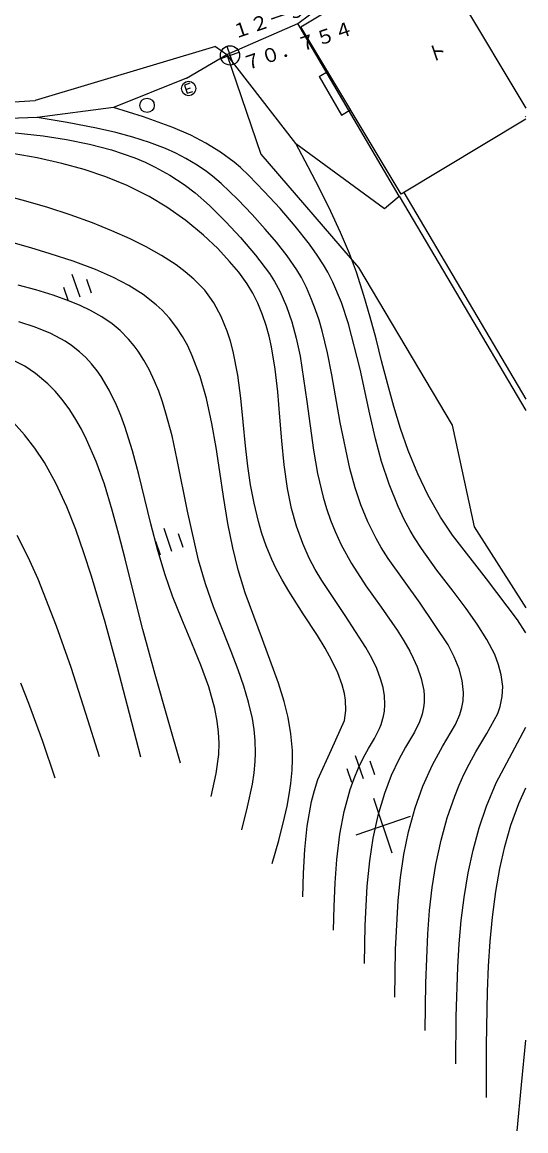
# Model space of a CAD drawing. Units: millimetres, scale not verified. Extents: x -198228 to 179753, y -81805 to 120126.
# Drawn here: x 153567 to 179753, y -66483 to -8911 of the extents above; entities that cross this region are included whole.
import ezdxf
from ezdxf.enums import TextEntityAlignment as Align

# ---------------------------------------------------------------- set-up
doc = ezdxf.new("R2010")
doc.units = ezdxf.units.MM
doc.header["$LTSCALE"] = 500
doc.layers.add('3-0', color=4, linetype='Continuous')
doc.layers.add('3-1_構造物', color=6, linetype='Continuous')
doc.styles.add('ＭＳ ゴシック', font='')
doc.styles.get('ＭＳ ゴシック').set_extended_font_data('MS Gothic')

msp = doc.modelspace()

# ---------------------------------------------------------------- linework, layer by layer
at = {"layer": '3-0'}
for p, q in [((167906.6, -8981.6), (173524.1, -4771.9)), ((174762.3, -5058.8), (179753.3, -13380.9)), ((163625.2, -10166), (154250, -12984.8)), ((164212.5, -10162.7), (164535.2, -11109.2)), ((163900.6, -10797.3), (164847.2, -10474.6)), ((167795.6, -15207.9), (164202.8, -10595.9)), ((169003.1, -11730.1), (169477.7, -11455.3)), ((169003.1, -11730.1), (170163.4, -13734)), ((162081.7, -12405), (162323.1, -12322.7)), ((150448.7, -13216.4), (154250, -12984.8)), ((179753.3, -13848.9), (179730.9, -13811.2)), ((179753.3, -13944.4), (173266.6, -17834.6)), ((173407, -17750.5), (179753.3, -28495.2)), ((173174.9, -17947.4), (179753.3, -29085.2)), ((156155.4, -21992.2), (156558.8, -23175.3)), ((156908.3, -22263.8), (157150.4, -22973.6)), ((155725.2, -22667.2), (155967.2, -23377)), ((177062.5, -35113.5), (179753.3, -39324.2)), ((160932, -35191.5), (161335.4, -36374.5)), ((161684.8, -35463), (161926.9, -36172.8)), ((160501.7, -35866.4), (160743.7, -36576.3)), ((179753.3, -40623.8), (179719.6, -40562)), ((179324.2, -46327.5), (179753.3, -45528.8)), ((170885.4, -46996.1), (171288.8, -48179.2)), ((170455, -47671.1), (170697.1, -48381)), ((171638.2, -47267.6), (171880.3, -47977.5)), ((179385.2, -49481.8), (179753.3, -48672.1)), ((179522.6, -64093), (179753.3, -61774.8)), ((179294.9, -66482.8), (179522.6, -64093))]:
    msp.add_line(p, q, dxfattribs=at)
for points in [[(173266.6, -17834.6), (168058.9, -9151.1), (176996.7, -3790.9)], [(163625.2, -10166), (164202.8, -10595.9), (167906.6, -8981.6)], [(167795.6, -15207.9), (172404.1, -18580.5), (173174.9, -17947.4), (167906.6, -8981.6)], [(162108.7, -11812.5), (164202.8, -10595.9), (165975.6, -15764.3), (171049.8, -21656.2), (175922.5, -29832), (177062.5, -35113.5)], [(162108.7, -11812.5), (158319.3, -13341.2), (154350.1, -13869.4)], [(162288.2, -12081), (162004.2, -12177.8), (162149.5, -12603.8), (162433.4, -12506.9)], [(169003.1, -11730.1), (170163.4, -13734), (170659.7, -13446.5)], [(162830.1, -22582.8), (162486.9, -22251.3), (162044.8, -21874.8), (161573.4, -21520.3), (160818.9, -21026.9), (160018.5, -20575.5), (159184.2, -20161.9), (158232, -19741.2), (157222.6, -19338), (156063.1, -18917.7), (154900.1, -18537.2), (153637, -18164.7), (151298.9, -17566.1), (148858.5, -17032.2), (146515.9, -16568.1), (144080.5, -16095.3), (141751.9, -15613.7), (139340.8, -15043.6), (137183.2, -14438.7), (134806.7, -13673.9), (132819.1, -12981.1), (130819.4, -12260.2)], [(154350.1, -13869.4), (150446.3, -13993.5), (146465.3, -13577), (138550.1, -12380.6)], [(166206.3, -19653.5), (165527.7, -18905.1), (164783.3, -18117.4), (163919.5, -17282.1), (163465.8, -16899.9), (163147.1, -16658.5), (162661.5, -16329.4), (162072.7, -15982.8), (161550.1, -15715.5), (161012.4, -15473.5), (160180.1, -15153.5), (159320.7, -14878.6), (158438.5, -14641.7), (157436.4, -14415.1), (155902.8, -14125.9), (154350.1, -13869.4)], [(152053.8, -14544.4), (154658.2, -14808.9), (155875.6, -14996.9), (157064.3, -15238.8), (158218.4, -15545.2), (159423.2, -15962.4), (159961.5, -16188.4), (160487.3, -16437.5), (161251.5, -16857.2), (161984.1, -17336), (162561.1, -17776.5), (163307.7, -18431.9), (164162.6, -19284.7), (164910.3, -20095.5), (165704.1, -21007.5), (166431.2, -21958.7), (166686, -22372.8), (166958.5, -22881.8), (167305.6, -23668.2), (167587.9, -24479.9), (167816.1, -25313.8), (168018.9, -26263.2), (168371.4, -28617.7), (168710.9, -31138.5), (168928.7, -32356), (169216.2, -33569.5), (169393.6, -34172.8), (169597.8, -34772.4), (169831.8, -35367.9), (170146.7, -36056), (170685.5, -37028.5), (171434.9, -38173.1), (172228.6, -39295.6), (173057.3, -40489.7), (173404.8, -41034.2), (173718.1, -41574.9), (173903.7, -41933.3), (174104.7, -42379.4), (174319.3, -43000.6)], [(166067.4, -24116.2), (165813.7, -23501.6), (165557, -22989.8), (165260.1, -22492.8), (164830.1, -21898.7), (164351.7, -21334.1), (163732.2, -20672.7), (163002.4, -19977.1), (162074, -19204.8), (161094.4, -18509.8), (160169.4, -17955.8), (159018.9, -17386.2), (157920.2, -16941.8), (156790.6, -16565.9), (155634.3, -16248.9), (154356.6, -15960.9), (151947.1, -15541.1), (149399.1, -15188.7), (149341.7, -15181.1)], [(179719.6, -40562), (179327.1, -39946.3), (177702.4, -37816.6), (175939.5, -35557), (175310.4, -34609.8), (174676.2, -33496.3), (174133.8, -32373), (173633.4, -31147.5), (173236.6, -30010.5), (172888, -28870.1), (172573, -27728.4), (172253.6, -26492.4), (171963.5, -25354.6), (171663.4, -24221.9), (171338.9, -23096.5), (170943.5, -21887.7), (170584.8, -20932.5), (170123.1, -19837.4), (169620.7, -18750.8), (169041.4, -17581.1), (168437.4, -16416.6), (167795.6, -15207.9)], [(172933.6, -59537.8), (172977.9, -57072.4), (173113.1, -54528.1), (173237.2, -53322.8), (173413.9, -52131.6), (173653.3, -50957.2), (173995.6, -49707.3), (174399.2, -48577), (174897.3, -47472.2), (175420.8, -46525.2), (176090.7, -45382.8), (176322.6, -44859.8), (176427.8, -44504.4), (176488.7, -44155.5), (176509.5, -43718.8), (176444.3, -43105.9), (176281.1, -42490.8), (176033.1, -41873), (175713.4, -41251.8), (174257, -39089.2), (172588.9, -36763.5), (172231.5, -36191.4), (171969, -35727), (171540.8, -34855.6), (171180.1, -33974), (170877.7, -33084.6), (170598.3, -32090.3), (170095.5, -29696.9), (169668.3, -27233.2), (169439.5, -26076.4), (169165, -24944.1), (169003.6, -24388.9), (168822.3, -23842.1), (168618.4, -23304.2), (168348.3, -22689.1), (168085.8, -22173.2), (167855.7, -21779.1), (167346.4, -21048.9), (166793, -20341.8), (166206.3, -19653.5)], [(164982, -50856.6), (165286.9, -49665.5), (165539.2, -48481.4), (165629.3, -47893.9), (165686.6, -47310.8), (165704.1, -46878.4), (165685, -46209), (165627.2, -45639.9), (165534.9, -45074), (165340.5, -44229.3), (165090.1, -43386.2), (164796.5, -42541.6), (164435.1, -41597.4), (163976.6, -40449.7), (163519.6, -39278.7), (163094.3, -38076.5), (162733.9, -36857.1), (162155.2, -34299.6), (161631.9, -31635.9), (161358.2, -30398), (161043.2, -29207.7), (160864, -28635.2), (160667.2, -28080.3), (160450.3, -27545.2), (160168.4, -26948.2), (159899.3, -26462.2), (159602.3, -26002), (159387.7, -25710.5), (159099.1, -25364.4), (158655.2, -24915.7), (158246.7, -24577.7), (157702.1, -24207.9), (157117, -23878), (156587.6, -23623.6), (156035.6, -23392.6), (155173.5, -23083.9), (154280.5, -22813), (153368.3, -22570.3)], [(168162.7, -54329), (168201.7, -53095.6), (168268.5, -51870.4), (168390.6, -50661.6), (168617.3, -49380.3), (168764.5, -48801.6), (168943.4, -48232.5), (169647.3, -46688.4), (170333.1, -45178.4), (170399.3, -44651.5), (170379.5, -44121.9), (170322.9, -43767), (170208.5, -43321.1), (169976.2, -42692.1), (169672.9, -42056.9), (169313.6, -41414.6), (168913.1, -40764.4), (168172.9, -39629.3), (167429, -38464.8), (167078.9, -37870.4), (166755.8, -37266.9), (166540.6, -36815.2), (166246.4, -36096.2), (166031.4, -35472), (165847.4, -34842.1), (165621.6, -33889.5), (165445.9, -32931.8), (165308.5, -31973.7), (165186.6, -30914.6), (165061.3, -29660), (164933.1, -28433.7), (164774, -27246.8), (164535, -26018.6), (164391.9, -25475.7), (164223.5, -24949.9), (163915.2, -24196.4), (163530.1, -23489.2), (163331.3, -23191), (163056.6, -22833), (162830.1, -22582.8)], [(169753, -56065.3), (169783.4, -54831.2), (169832.5, -53602.5), (169919, -52384.5), (170076.5, -51083.4), (170301, -49905.1), (170620.3, -48754.2), (170821.5, -48190.6), (171053.4, -47635.9), (171318.5, -47090.8), (171572, -46634), (171881.7, -46106.2), (172153.4, -45582.3), (172232.4, -45390.5), (172360.8, -44953.2), (172405.5, -44690), (172429.7, -44338.3), (172407, -43897), (172330.4, -43453.7), (172205, -43008.3), (171998.1, -42470.7), (171738.2, -41929.4), (171434.6, -41384.1), (170353.7, -39720.4), (169152.2, -37911.7), (168805.9, -37327.6), (168491.6, -36736.7), (168156.1, -35987.5), (167831.6, -35080.2), (167578.6, -34162.4), (167367, -33134.4), (167187.4, -31895.2), (167062.5, -30657.1), (166964.3, -29427.8), (166855.4, -28114.4), (166722.5, -26927.4), (166529.9, -25772.3), (166402.4, -25209.1), (166249.3, -24656.7), (166067.4, -24116.2)], [(163391.7, -49120.3), (163651.1, -47935), (163787.4, -46932), (163804.8, -46354.2), (163776.9, -45781.7), (163708, -45213.5), (163581.4, -44554.4), (163267.7, -43429.3), (162861.4, -42302.3), (162396.8, -41164.4), (161867.6, -39908.8), (161392.1, -38719), (161001.8, -37609.6), (160625.7, -36348.4), (160264.4, -34959.6), (159952.4, -33675.8), (159640.7, -32408.7), (159310.3, -31175.7), (158908, -29899.3), (158700.2, -29337), (158474.9, -28794.9), (158099.2, -28023.8), (157670.4, -27310.3), (157460.9, -27013.6), (157180.7, -26661.9), (156879, -26332.5), (156554.8, -26026.7), (156133.2, -25692.8), (155800.6, -25475.1), (155053.4, -25076.6), (154247.1, -24745.6), (153392.9, -24470.8)], [(161801.3, -47384), (161153.1, -45150.4), (160482.1, -42787.4), (159846.1, -40449.3), (159230.8, -38045.5), (158920.4, -36784.7), (158598.6, -35513.3), (158253.9, -34249.1), (157840.5, -32908.4), (157409.1, -31716.5), (156917.6, -30586.7), (156645.9, -30050.7), (156354.5, -29536.8), (156042, -29047.4), (155649.1, -28510.3), (155286, -28081.4), (154897.4, -27684), (154262.7, -27151.8), (153700.4, -26781.3), (152947.9, -26397.8)], [(159740.2, -47081.6), (159156.4, -44809.3), (158526.2, -42418.3), (157878.9, -40077), (157171.5, -37680.3), (156780.9, -36462.2), (156355, -35255), (155884.6, -34075.9), (155314.7, -32849.7), (155027.1, -32307.6), (154722.8, -31783.5), (154231.7, -31035.6), (153696.2, -30340), (153112.2, -29703.9)], [(174319.3, -43000.6), (174443.6, -43618.3), (174465.8, -43882.1), (174463.5, -44233.1), (174436.6, -44495.9), (174364.9, -44845.6), (174226.8, -45252.7), (173969.9, -45776.1), (173503.6, -46567.4), (173147.3, -47206.3), (172758.3, -48028.6), (172399, -48962.7), (172058.6, -50108.8), (171804.3, -51278.8), (171622.7, -52469), (171492.1, -53776.9), (171386.8, -55815.4), (171343.3, -57801.6)], [(153482.5, -43227), (153900, -44276.9), (154618.7, -46254.4), (155264.9, -48155.9)], [(176114.3, -63010.3), (176133.3, -60543.8), (176210.3, -57989.3), (176285.1, -56772.8), (176393.9, -55564.8), (176542.8, -54367.1), (176757.4, -53083.2), (177011.7, -51912.3), (177326.8, -50757), (177709.2, -49618.7), (178207.2, -48407), (179324.2, -46327.5)], [(177704.7, -64746.6), (177707.9, -62034.6), (177759.4, -59248.6), (177816, -57937.2), (177900.8, -56648.7), (178019.7, -55387.7), (178193.1, -54057.9), (178400.4, -52868.6), (178658.8, -51720.7), (178973.7, -50618.7), (179385.2, -49481.8)]]:
    msp.add_lwpolyline(points, dxfattribs=at)
at = {"layer": '3-0', "color": 7}
for points in [[(169455.6, -21890.9), (169231.4, -21512.5), (168905.4, -21014.9), (168502.2, -20446.5), (167762.7, -19500), (166973.8, -18585.5), (166149.9, -17698.6), (165348, -16879), (164914.1, -16465.1), (164595.4, -16188.9), (163882.9, -15658.4), (163125, -15194.2), (162328.5, -14786.6), (161406.7, -14387.5), (159873.5, -13834), (158319.3, -13341.2)], [(166572.3, -52592.8), (166907.5, -51398.6), (167211.2, -50208.2), (167341.3, -49615.7), (167451.7, -49025.6), (167538.6, -48438.5), (167604.5, -47757.9), (167626.5, -47178.8), (167618.6, -46729), (167542.4, -45873.4), (167394.9, -45024.8), (167187.8, -44180.4), (166901.7, -43243.5), (166067.3, -40977), (165167.1, -38541.4), (164802.5, -37353.2), (164520.4, -36210), (164267.6, -34937.9), (164036.6, -33545.5), (163841.9, -32261.1), (163645.3, -30991.1), (163427.4, -29748.9), (163144.4, -28449.6), (162819.1, -27307.5), (162412.6, -26233.7), (162172.7, -25726.7), (161905.1, -25241.7), (161607.6, -24780.4), (161219.2, -24274.5), (160848.1, -23870.3), (160536.9, -23581), (159858.9, -23057.9), (159115.1, -22591.4), (158317.3, -22174.9), (157382, -21762.3), (156213.3, -21324.2), (155021, -20933), (154013.2, -20626.7), (152729.1, -20268.3)], [(174523.9, -61274.1), (174554.1, -58808.4), (174656, -56258.4), (174751.7, -55046.6), (174889, -53845.5), (175076.2, -52657.5), (175344.4, -51387.3), (175661.2, -50232.9), (176053.2, -49098), (176279.7, -48538.5), (176528, -47984.6), (176799.1, -47436.6), (177145.8, -46805.2), (177726.9, -45852), (178289.1, -44803.3), (178416.2, -44453.6), (178527.5, -43931.7), (178550.7, -43409.7), (178476.6, -42799.9), (178336, -42276.2), (178132.4, -41751.2), (177726.4, -40960.2), (177223.8, -40164.1), (176651.4, -39361.6), (175966.2, -38461), (175126.3, -37365.3), (174327.3, -36250.7), (173963.1, -35685.4), (173737.7, -35302.2), (173430.5, -34730.9), (173109.1, -34058.7), (172639.4, -32895.1), (172254.4, -31721.5), (171934.4, -30543), (171637.2, -29266.7), (171138.4, -26932.9), (170538.6, -24570.2), (170168.8, -23474.1), (169717.8, -22409.7), (169455.6, -21890.9)], [(157583.8, -47068.6), (156884, -44806.4), (156115.1, -42428.7), (155360.2, -40268.9), (154398.2, -37832.1), (153878.6, -36684.6), (153313.8, -35568.4)]]:
    msp.add_lwpolyline(points, dxfattribs=at)
at = {"layer": '3-0'}
for centre, radius in [((164373.9, -10635.9), 500), ((162223.7, -12356.5), 375), ((160060.5, -13230), 375)]:
    msp.add_circle(centre, radius, dxfattribs=at)
at = {"layer": '3-1_構造物'}
for p, q in [((172810.2, -52062.4), (171842.1, -49223)), ((173745.9, -50158.6), (170906.4, -51126.8))]:
    msp.add_line(p, q, dxfattribs=at)

# ---------------------------------------------------------------- texts
at = {"layer": '3-0', "style": 'ＭＳ ゴシック'}
for s, p in [('１２－５', (164685.8, -10001.3)), ('７０．７５４', (165250.6, -11657.7)), ('ト', (174850.9, -11194.5))]:
    msp.add_text(s, height=733.1, rotation=18.829, dxfattribs=at).set_placement(p, align=Align.BOTTOM_LEFT)

doc.saveas('drawing.dxf')
